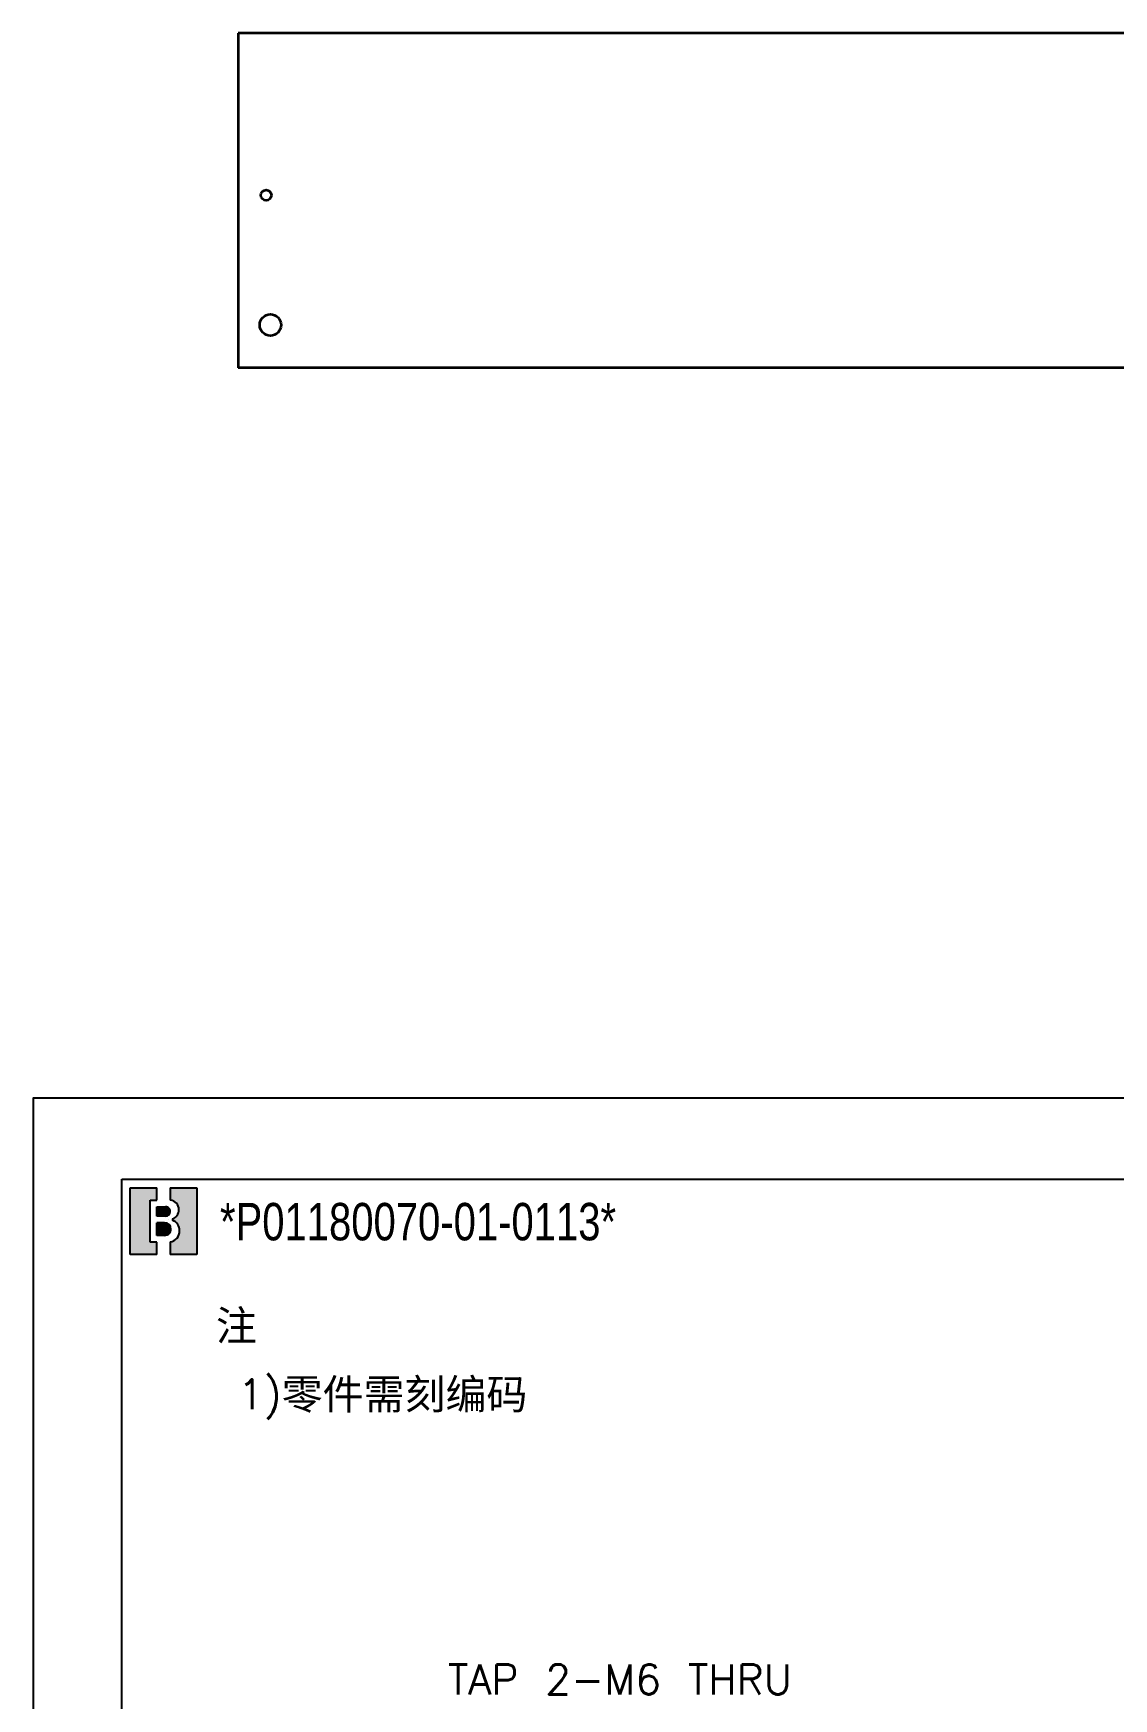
# Model space of a CAD drawing. Header units: inches. Extents: x 21 to 8642, y -3779 to 2137.
# Drawn here: x 693 to 1197, y 927 to 1703 of the extents above; entities that cross this region are included whole.
import ezdxf

# ---------------------------------------------------------------- set-up
doc = ezdxf.new("R2010")
doc.units = ezdxf.units.IN
doc.header["$MEASUREMENT"] = 0
doc.layers.add('title_frame', color=7, linetype='Continuous')
doc.layers.add('word_dim', color=253, linetype='Continuous')
doc.styles.get("Standard").update_dxf_attribs({"font": 'txt', "bigfont": 'gbcbig.shx'})

# ---------------------------------------------------------------- blocks, each defined once
blk = doc.blocks.new('B機密ﾏｰｸ')
blk.add_hatch(color=1).paths.add_polyline_path([(0.3999999986702711, 0.8149999997779807), (0.3999999986702711, 0.9999999997779806), (-1.3297288e-09, 0.9999999997779806), (-1.3297288e-09, -2.220193e-10), (0.3999999986702711, -2.220193e-10), (0.3999999986702711, 0.1849999997779807), (0.2999999986702711, 0.1849999997779807), (0.2999999986702711, 0.8149999997779807)])
h = blk.add_hatch(color=1)
edge = h.paths.add_edge_path()
edge.add_line((0.5999999986702714, 0.9999999997779806), (0.5999999986702718, 0.8142220507965398))
edge.add_arc((0.5849999986702712, 0.6699999997779816), 0.1449999999999991, -5.115907697472721e-13, 84.06222754839428, ccw=False)
edge.add_arc((0.5849999986702707, 0.6699999997779802), 0.1449999999999993, -69.82872865353448, 1.1368683772161603e-13, ccw=False)
edge.add_line((0.6349999986702715, 0.5338934238898192), (0.6349999986702711, 0.5120827805020305))
edge.add_arc((0.5699999986702688, 0.3549999997779789), 0.1700000000000021, 3.979039320256561e-13, 67.5204943905955, ccw=False)
edge.add_arc((0.5699999986702724, 0.3549999997779802), 0.1699999999999993, -79.83575137827683, 0, ccw=False)
edge.add_line((0.5999999986702714, 0.1876679944711657), (0.5999999986702714, -2.220192918400699e-10))
edge.add_line((0.5999999986702714, -2.220193e-10), (0.9999999986702712, -2.220193e-10))
edge.add_line((0.9999999986702712, -2.220193e-10), (0.9999999986702712, 0.9999999997779806))
edge.add_line((0.9999999986702712, 0.9999999997779806), (0.5999999986702714, 0.9999999997779806))
h = blk.add_hatch(color=1)
edge = h.paths.add_edge_path()
edge.add_arc((0.5299999986702706, 0.6449999997779808), 0.07, 359.9999999999989, 450)
edge.add_line((0.5299999986702706, 0.7149999997779806), (0.3999999986702711, 0.7149999997779806))
edge.add_line((0.3999999986702711, 0.7149999997779806), (0.3999999986702711, 0.5749999997779809))
edge.add_line((0.3999999986702711, 0.5749999997779809), (0.5299999986702701, 0.5749999997779809))
edge.add_arc((0.5299999986702701, 0.6449999997779808), 0.07, 270, 359.9999999999999)
h = blk.add_hatch(color=1)
edge = h.paths.add_edge_path()
edge.add_arc((0.5149999986702705, 0.3799999997779802), 0.095, 1.018e-13, 90)
edge.add_line((0.5149999986702705, 0.4749999997779804), (0.3999999986702711, 0.4749999997779808))
edge.add_line((0.3999999986702711, 0.4749999997779808), (0.3999999986702711, 0.2849999997779809))
edge.add_line((0.3999999986702711, 0.2849999997779809), (0.5149999986702718, 0.2849999997779809))
edge.add_arc((0.5149999986702718, 0.379999999777981), 0.095, 270, 360.0000000000003)
at = {"color": 1}
for p, q in [((-1.3297288e-09, -2.220193e-10), (-1.3297288e-09, 0.9999999997779806)), ((-1.3297288e-09, 0.9999999997779806), (0.3999999986702711, 0.9999999997779806)), ((0.3999999986702711, 0.8149999997779807), (0.3999999986702711, 0.9999999997779806)), ((0.5999999986702714, 0.9999999997779806), (0.5999999986702718, 0.8142220507965398)), ((0.5999999986702714, 0.9999999997779806), (0.9999999986702712, 0.9999999997779806)), ((0.9999999986702712, 0.9999999997779806), (0.9999999986702712, -2.220193e-10)), ((0.2999999986702711, 0.8149999997779807), (0.3999999986702711, 0.8149999997779807)), ((0.2999999986702711, 0.1849999997779807), (0.2999999986702711, 0.8149999997779807)), ((0.3999999986702711, 0.7149999997779806), (0.5299999986702706, 0.7149999997779806)), ((0.3999999986702711, 0.5749999997779809), (0.3999999986702711, 0.7149999997779806)), ((0.5299999986702701, 0.5749999997779809), (0.3999999986702711, 0.5749999997779809)), ((0.5699999986702711, 0.5249999997779802), (0.5699999986702716, 0.5249999997779807)), ((0.5999999986702705, 0.6449999997779794), (0.59999999867027, 0.6449999997779803)), ((0.6349999986702715, 0.5338934238898192), (0.6349999986702711, 0.5120827805020305)), ((0.7299999986702704, 0.6699999997779807), (0.7299999986702704, 0.6699999997779802)), ((0.5149999986702705, 0.4749999997779804), (0.3999999986702711, 0.4749999997779808)), ((0.3999999986702711, 0.2849999997779809), (0.3999999986702711, 0.4749999997779808)), ((0.5149999986702718, 0.2849999997779809), (0.3999999986702711, 0.2849999997779809)), ((0.6099999986702707, 0.3799999997779806), (0.609999998670272, 0.3799999997779815)), ((0.739999998670271, 0.3549999997779802), (0.739999998670271, 0.3549999997779802)), ((0.3999999986702711, 0.1849999997779807), (0.2999999986702711, 0.1849999997779807)), ((0.3999999986702711, -2.220193e-10), (0.3999999986702711, 0.1849999997779807)), ((0.5999999986702714, 0.1876679944711657), (0.5999999986702714, -2.220193e-10)), ((0.3999999986702711, -2.220193e-10), (-1.3297288e-09, -2.220193e-10)), ((0.9999999986702712, -2.220193e-10), (0.5999999986702714, -2.220193e-10))]:
    blk.add_line(p, q, dxfattribs=at)
for centre, radius, start, end in [((0.5849999986702712, 0.6699999997779816), 0.1449999999999991, 359.9999999999995, 84.06222754839432), ((0.5299999986702706, 0.6449999997779808), 0.07, 359.9999999999989, 90), ((0.5299999986702701, 0.6449999997779808), 0.07, 270, 359.9999999999999), ((0.5849999986702707, 0.6699999997779802), 0.1449999999999993, 290.1712713464655, 1.781e-13), ((0.5699999986702688, 0.3549999997779789), 0.1700000000000021, 4.58e-13, 67.52049439059552), ((0.5149999986702705, 0.3799999997779802), 0.095, 1.018e-13, 90), ((0.5149999986702718, 0.379999999777981), 0.095, 270, 2.799e-13), ((0.5699999986702724, 0.3549999997779802), 0.1699999999999993, 280.1642486217232, 0)]:
    blk.add_arc(centre, radius, start, end, dxfattribs=at)
blk.add_attdef('B機密ﾏｰｸ', (-0.0857467348302255, 1.074949466596297), '', height=0.2)

msp = doc.modelspace()

# ---------------------------------------------------------------- linework, layer by layer
at = {"color": 7, "lineweight": 35}
for p, q in [((788.4678285616484, 1703.397428159321), (788.4678285616483, 1547.397428159321)), ((2133.467828561648, 1703.397428159321), (788.4678285616483, 1703.397428159321)), ((2133.467828561648, 1547.397428159321), (788.4678285616483, 1547.397428159321))]:
    msp.add_line(p, q, dxfattribs=at)
for centre, radius in [((801.4678285616483, 1627.897428159321), 2.458499999999958), ((803.4678285616483, 1567.397428159321), 5)]:
    msp.add_circle(centre, radius, dxfattribs=at)
at = {"layer": 'title_frame', "color": 4}
msp.add_lwpolyline([(2372.891208832554, 1206.914003174908), (692.8912088325542, 1206.914003174908), (692.8912088325542, 18.91400317490798), (2372.891208832554, 18.91400317490798)], close=True, dxfattribs=at)
at = {"layer": 'title_frame'}
msp.add_lwpolyline([(734.1912088325571, 1169.064003174902), (2331.591208832566, 1169.064003174902), (2331.591208832566, 56.7640031749138), (734.1912088325571, 56.7640031749138)], close=True, dxfattribs=at)

# ---------------------------------------------------------------- block references
at = {"layer": 'title_frame', "xscale": 31.11499999999796, "yscale": 31.11499999999796, "zscale": 31.11499999999978}
msp.add_blockref('B機密ﾏｰｸ', (738.1112088739264, 1134.02900318181), dxfattribs=at)

# ---------------------------------------------------------------- texts
at = {"ltscale": 2, "char_height": 14, "attachment_point": 1}
for s, insert, width in [('{\\fSimSun|b0|i0|c134|p2;\\C3;注}', (778.0576799115315, 1107.886769222964), 41.45876671333099), ('{\\Fromans,bigfont|c134;\\C3;1)\\fSimSun|b0|i0|c134|p2;零件需刻编码}', (788.3186993412764, 1075.854973867531), 387.6245305983757)]:
    msp.add_mtext(s, dxfattribs=dict(at, insert=insert, width=width))
at = {"layer": 'word_dim', "color": 3, "linetype": 'Continuous', "insert": (779.9518912843287, 1158.048478145817), "char_height": 17.444, "width": 400, "attachment_point": 1}
msp.add_mtext('{\\f3 of 9 Barcode|b0|i0|c0|p82;\\W0.8;*P01180070-\\f3 of 9 Barcode|b0|i0|c134|p82;01\\f3 of 9 Barcode|b0|i0|c0|p82;-0\\f3 of 9 Barcode|b0|i0|c134|p82;113\\f3 of 9 Barcode|b0|i0|c0|p82;*}', dxfattribs=at)
at = {"layer": 'word_dim', "color": 3, "linetype": 'Continuous', "ltscale": 2, "insert": (886.1548604743311, 928.888038309563), "char_height": 14, "attachment_point": 7}
msp.add_mtext('\\A1;TAP 2-M6 THRU', dxfattribs=at)

doc.saveas('drawing.dxf')
